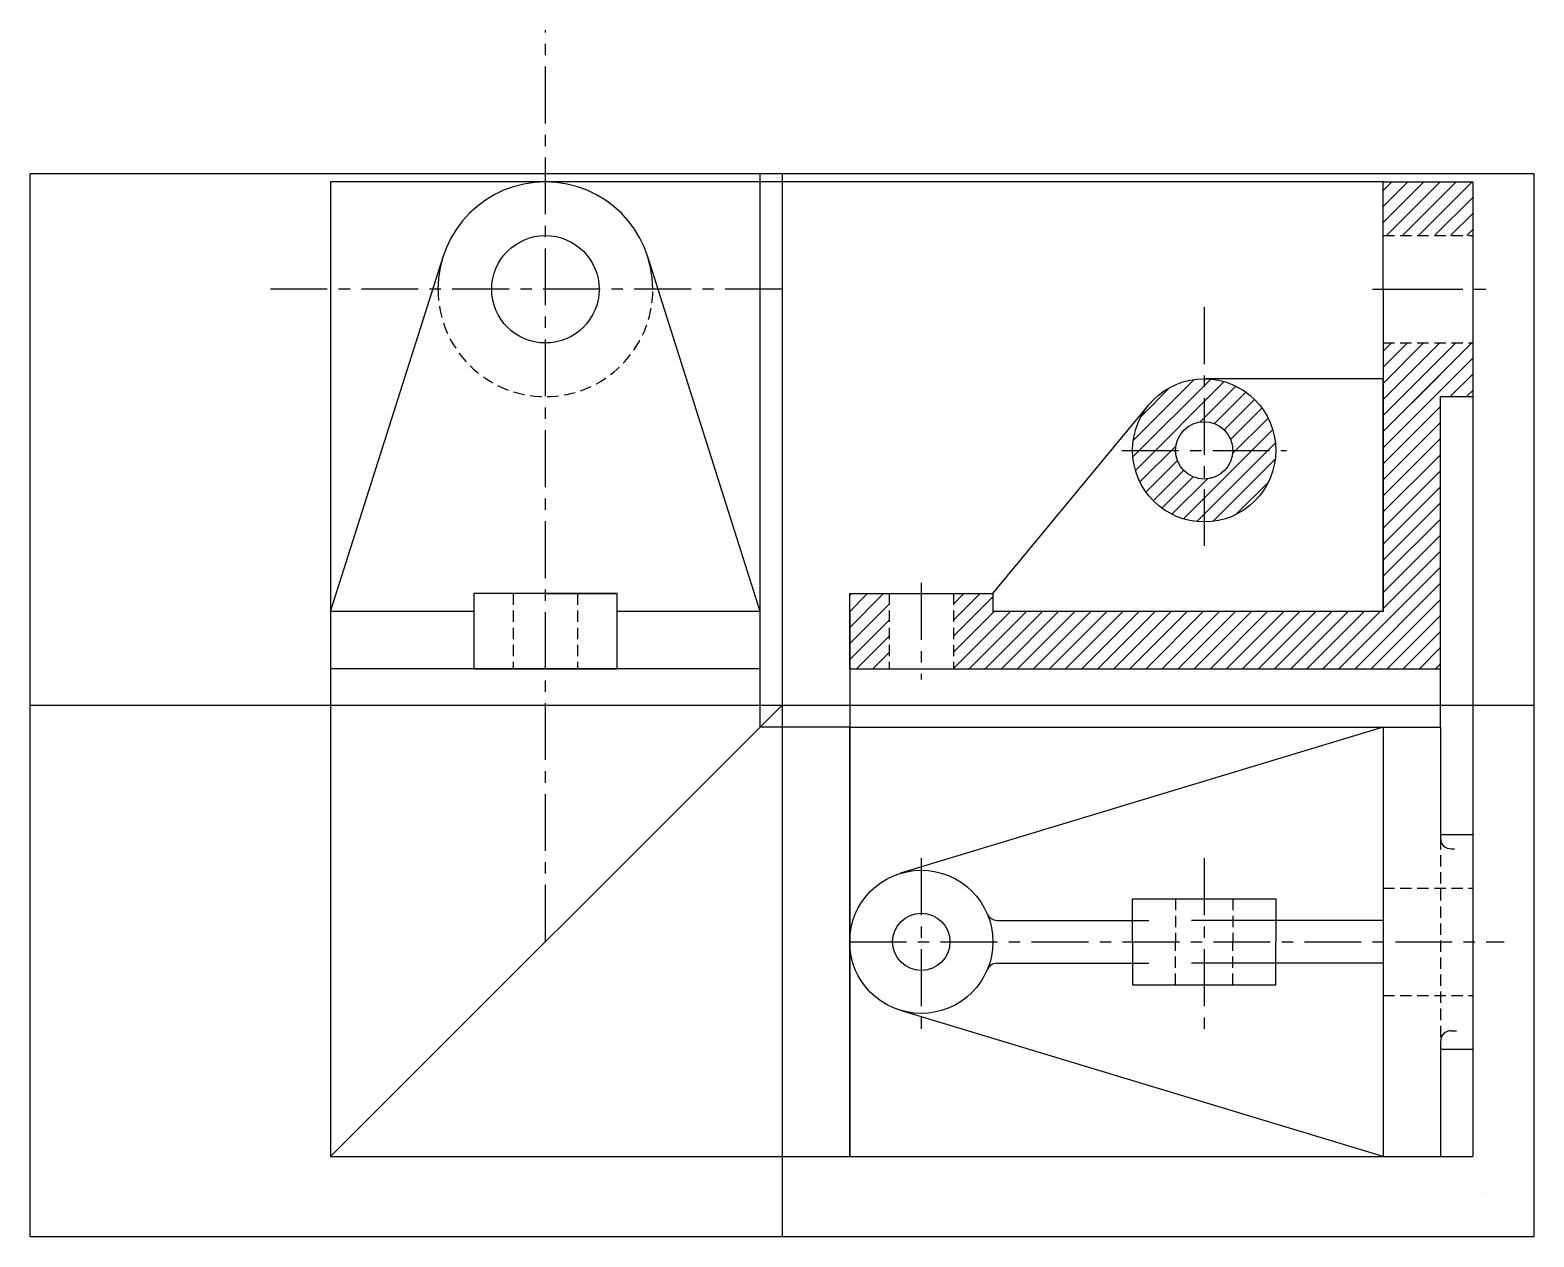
# Model space of a CAD drawing. Header units: millimetres. Extents: x 620 to 1040, y 1977 to 2314.
import ezdxf

# ---------------------------------------------------------------- set-up
doc = ezdxf.new("R2010")
doc.units = ezdxf.units.MM
doc.header["$LTSCALE"] = 0.5
doc.linetypes.add('CENTER', pattern=[50.8, 31.75, -6.35, 6.35, -6.35])
doc.linetypes.add('HIDDEN', pattern=[9.525, 6.35, -3.175])

msp = doc.modelspace()

# ---------------------------------------------------------------- hatches: boundary and pattern name
h = msp.add_hatch()
h.set_pattern_fill('ANSI31', color=256)
h.paths.add_polyline_path([(1014.26, 2226.38), (998.26, 2226.38), (998.26, 2151.38), (1014.26, 2151.38)])
h.paths.add_polyline_path([(1014.26, 2151.38), (998.26, 2151.38), (889.26, 2151.38), (889.26, 2135.38), (1014.26, 2135.38)])
h.paths.add_polyline_path([(860.26, 2156.38), (849.26, 2156.38), (849.26, 2135.38), (860.26, 2135.38)])
h.paths.add_polyline_path([(889.26, 2151.38), (889.26, 2156.38), (878.26, 2156.38), (878.26, 2135.38), (889.26, 2135.38)])
h.paths.add_polyline_path([(1014.26, 2271.38), (998.26, 2271.38), (998.26, 2256.38), (1014.26, 2256.38)])
h.paths.add_polyline_path([(968.26, 2196.38, 0.414214), (948.26, 2216.38), (948.26, 2204.38, -0.414214), (956.26, 2196.38, -1), (940.26, 2196.38, -0.414214), (948.26, 2204.38), (948.26, 2216.38, 0.414214), (928.26, 2196.38, 1)])
h = msp.add_hatch()
h.set_pattern_fill('ANSI31', color=256)
h.paths.add_polyline_path([(998.26, 2256.38), (1023.26, 2256.38), (1023.26, 2271.38), (998.26, 2271.38)])
h = msp.add_hatch()
h.set_pattern_fill('ANSI31', color=256)
h.paths.add_polyline_path([(1023.26, 2226.38), (998.26, 2226.38), (998.26, 2151.38), (889.26, 2151.38), (889.26, 2156.38), (878.26, 2156.38), (878.26, 2135.38), (1014.26, 2135.38), (1014.26, 2151.38), (1014.26, 2211.38), (1023.26, 2211.38)])

# ---------------------------------------------------------------- linework, layer by layer
at = {"linetype": 'CENTER'}
for p, q in [((764.28, 2059.11), (764.28, 2313.77)), ((830.36, 2241.38), (685.25, 2241.38)), ((995.26, 2241.38), (1017.26, 2241.38)), ((998.26, 2241.38), (1026.97, 2241.38)), ((948.26, 2236.37), (948.26, 2167.49)), ((925.26, 2196.38), (971.26, 2196.38)), ((869.26, 2159.38), (869.26, 2132.38)), ((869.26, 2082.46), (869.26, 2033.38)), ((948.26, 2082.46), (948.26, 2033.87)), ((849.26, 2059.11), (1032.06, 2059.11))]:
    msp.add_line(p, q, dxfattribs=at)
for p, q in [((824.28, 2119.11), (824.28, 2273.69)), ((830.36, 2273.69), (830.36, 1976.69)), ((704.28, 2271.38), (704.28, 1999.11)), ((998.26, 2271.38), (704.28, 2271.38)), ((998.26, 2241.38), (998.26, 2271.38)), ((998.26, 2271.38), (1014.26, 2271.38)), ((998.26, 2271.38), (1023.26, 2271.38)), ((1023.26, 2271.38), (1023.26, 2211.38)), ((998.26, 2241.38), (998.26, 2256.38)), ((704.28, 2151.38), (735.69, 2250.44)), ((824.28, 2151.38), (792.88, 2250.44)), ((998.26, 2241.38), (998.26, 2151.38)), ((998.26, 2216.38), (948.26, 2216.38)), ((998.26, 2151.38), (998.26, 2216.38)), ((1014.26, 2151.38), (1014.26, 2211.38)), ((1014.26, 2211.38), (1023.26, 2211.38)), ((1023.26, 2211.38), (1023.26, 1999.11)), ((889.26, 2156.38), (932.85, 2209.12)), ((784.28, 2156.38), (744.28, 2156.38)), ((744.28, 2156.38), (744.28, 2135.38)), ((764.28, 2156.38), (755.28, 2156.38)), ((764.28, 2156.38), (784.28, 2156.38)), ((784.28, 2135.38), (784.28, 2156.38)), ((849.26, 2135.38), (849.26, 2156.38)), ((849.26, 2156.38), (889.26, 2156.38)), ((889.26, 2156.38), (889.26, 2151.38)), ((744.28, 2151.38), (704.28, 2151.38)), ((824.28, 2151.38), (784.28, 2151.38)), ((849.26, 2151.38), (849.26, 2135.38)), ((998.26, 2151.38), (889.26, 2151.38)), ((1014.26, 2135.38), (1014.26, 2151.38)), ((824.28, 2135.38), (704.28, 2135.38)), ((744.28, 2135.38), (784.28, 2135.38)), ((849.26, 2135.38), (1014.26, 2135.38)), ((849.26, 2135.38), (849.26, 1999.11)), ((1014.26, 2119.11), (1014.26, 2135.38)), ((620.36, 2125.19), (1040.36, 2125.19)), ((830.36, 2125.19), (704.28, 1999.11)), ((849.26, 2119.11), (824.28, 2119.11)), ((849.26, 1999.11), (849.26, 2119.11)), ((849.26, 2119.11), (1014.26, 2119.11)), ((998.26, 2119.11), (863.46, 2078.26)), ((998.26, 2119.11), (998.26, 1999.11)), ((1014.26, 2119.11), (1014.26, 2088.07)), ((1014.26, 2089.11), (1023.26, 2089.11)), ((928.26, 2059.11), (928.26, 2071.11)), ((928.26, 2071.11), (968.26, 2071.11)), ((968.26, 2071.11), (968.26, 2059.11)), ((890.43, 2065.11), (932.85, 2065.11)), ((998.26, 2065.11), (944.77, 2065.11)), ((928.26, 2059.11), (928.26, 2047.11)), ((968.26, 2047.11), (968.26, 2059.11)), ((890.43, 2053.11), (932.85, 2053.11)), ((998.26, 2053.11), (944.77, 2053.11)), ((928.26, 2047.11), (968.26, 2047.11)), ((998.26, 1999.11), (863.46, 2039.97)), ((1017.26, 2034.27), (1018.7, 2034.27)), ((1014.26, 2031.27), (1014.26, 1999.11)), ((1014.26, 2029.11), (1023.26, 2029.11)), ((704.28, 1999.11), (849.26, 1999.11)), ((849.26, 1999.11), (1014.26, 1999.11)), ((1014.26, 1999.11), (1023.26, 1999.11))]:
    msp.add_line(p, q)
at = {"linetype": 'HIDDEN'}
for p, q in [((998.26, 2256.38), (1023.26, 2256.38)), ((998.26, 2226.38), (1023.26, 2226.38)), ((755.28, 2156.38), (755.28, 2135.38)), ((773.28, 2156.38), (773.28, 2135.38)), ((860.26, 2156.38), (860.26, 2135.38)), ((878.26, 2156.38), (878.26, 2135.38)), ((1014.26, 2088.07), (1014.26, 2031.27)), ((1017.26, 2085.07), (1018.17, 2085.07)), ((940.26, 2071.11), (940.26, 2059.11)), ((956.26, 2071.11), (956.26, 2059.11)), ((998.26, 2074.11), (1023.26, 2074.11)), ((998.26, 2074.11), (1023.26, 2074.11)), ((940.26, 2047.11), (940.26, 2059.11)), ((956.26, 2047.11), (956.26, 2059.11)), ((998.26, 2044.11), (1023.26, 2044.11))]:
    msp.add_line(p, q, dxfattribs=at)
for points in [[(620.36, 2273.69), (1040.36, 2273.69), (1040.36, 1976.69), (620.36, 1976.69)], [(1025.43, 1989.13), (1025.43, 1989.13), (1025.43, 1989.13), (1025.43, 1989.13)]]:
    msp.add_lwpolyline(points, close=True)
for centre, radius in [((764.28, 2241.38), 15), ((948.26, 2196.38), 20), ((948.26, 2196.38), 8), ((869.26, 2059.11), 20), ((869.26, 2059.11), 8)]:
    msp.add_circle(centre, radius)
for centre, radius, start, end in [((764.28, 2241.38), 30, 0, 180), ((1017.26, 2088.07), 3, 180, 270), ((890.43, 2068.11), 3, 203.0357, 270), ((890.43, 2050.11), 3, 90, 156.9643), ((1017.26, 2031.27), 3, 90, 180)]:
    msp.add_arc(centre, radius, start, end)
msp.add_arc((764.28, 2241.38), 30, 180, 0, dxfattribs=at)

doc.saveas('drawing.dxf')
